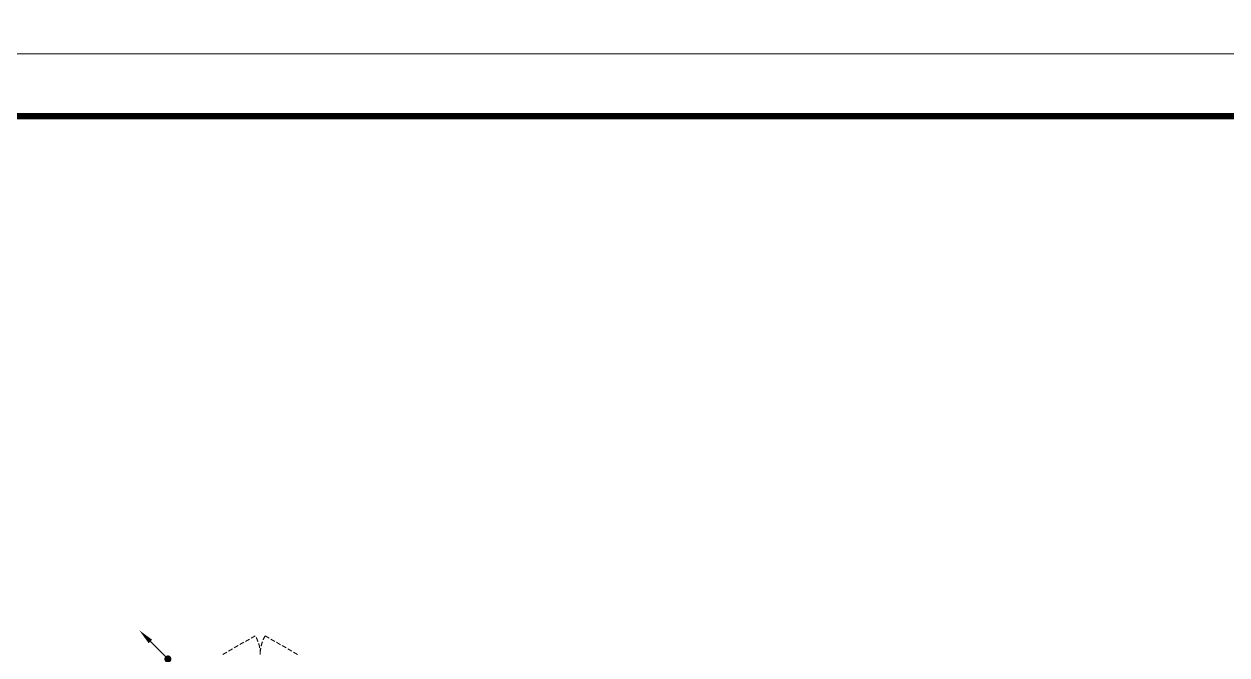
# Model space of a CAD drawing. Extents: x 5031545 to 5313844, y -886381 to -283477.
# Drawn here: x 5109229 to 5128503, y -836618 to -826506 of the extents above; entities that cross this region are included whole.
import ezdxf

# ---------------------------------------------------------------- set-up
doc = ezdxf.new("R2010")
doc.units = 0
doc.header["$LTSCALE"] = 1000
doc.header["$MEASUREMENT"] = 0
doc.linetypes.add('DASH', pattern=[0.35, 0.25, -0.1])
doc.layers.get('0').update_dxf_attribs({"linetype": 'CONTINUOUS'})
doc.layers.add('LWIRE', color=4, linetype='CONTINUOUS')
doc.layers.add('WINDOW', color=146, linetype='CONTINUOUS', lineweight=20)
doc.layers.add('图框', color=147, linetype='CONTINUOUS', lineweight=20)
doc.styles.get("Standard").update_dxf_attribs({"font": 'gbenor.shx', "bigfont": 'gbcbig.shx'})

# ---------------------------------------------------------------- blocks, each defined once
blk = doc.blocks.new('$TelecSys$00000079')
for p, q in [((0.7, 0.7), (0, 0)), ((0.104, 0.104), (0.104, 0.104)), ((-0.104, -0.104), (-0.104, -0.104))]:
    blk.add_line(p, q)
at = {"const_width": 0.142}
blk.add_lwpolyline([(-0.071, 0, 1), (0.071, 0, 1)], format="xyb", close=True, dxfattribs=at)
blk.add_solid([(0.63, 0.77), (0.77, 0.63), (1.15, 1.15)])
at = {"width": 0.8, "flags": 9}
blk.add_attdef('A', (0, 0), '', height=0.00002, dxfattribs=at)
blk = doc.blocks.new('A$C547B2CCF')
at = {"layer": 'WINDOW', "color": 252, "linetype": 'DASH', "ltscale": 0.3}
for points in [[(36102, 13583), (36621, 13883, -0.131652), (36702, 13583)], [(37300, 13583), (36780, 13883, 0.131652), (36700, 13583)]]:
    blk.add_lwpolyline(points, format="xyb", dxfattribs=at)

msp = doc.modelspace()

# ---------------------------------------------------------------- linework, layer by layer
at = {"layer": '图框'}
for points in [[(5061543.6, -767581), (5145643.6, -767581), (5145643.6, -826981), (5061543.6, -826981)], [(5061543.6, -826981), (5145643.6, -826981), (5145643.6, -886381), (5061543.6, -886381)]]:
    msp.add_lwpolyline(points, close=True, dxfattribs=at)
at = {"layer": '图框', "const_width": 100}
msp.add_lwpolyline([(5144643.6, -885381), (5144643.6, -827981), (5064043.6, -827981), (5064043.6, -885381)], close=True, dxfattribs=at)

# ---------------------------------------------------------------- block references
at = {"color": 2}
msp.add_blockref('A$C547B2CCF', (5076312.6, -850193.3), dxfattribs=at)
at = {"layer": 'LWIRE', "color": 4, "xscale": -400, "yscale": 400, "zscale": 400, "rotation": 359.9999999558883}
msp.add_blockref('$TelecSys$00000079', (5111534.6, -836682.3), dxfattribs=at)

doc.saveas('drawing.dxf')
